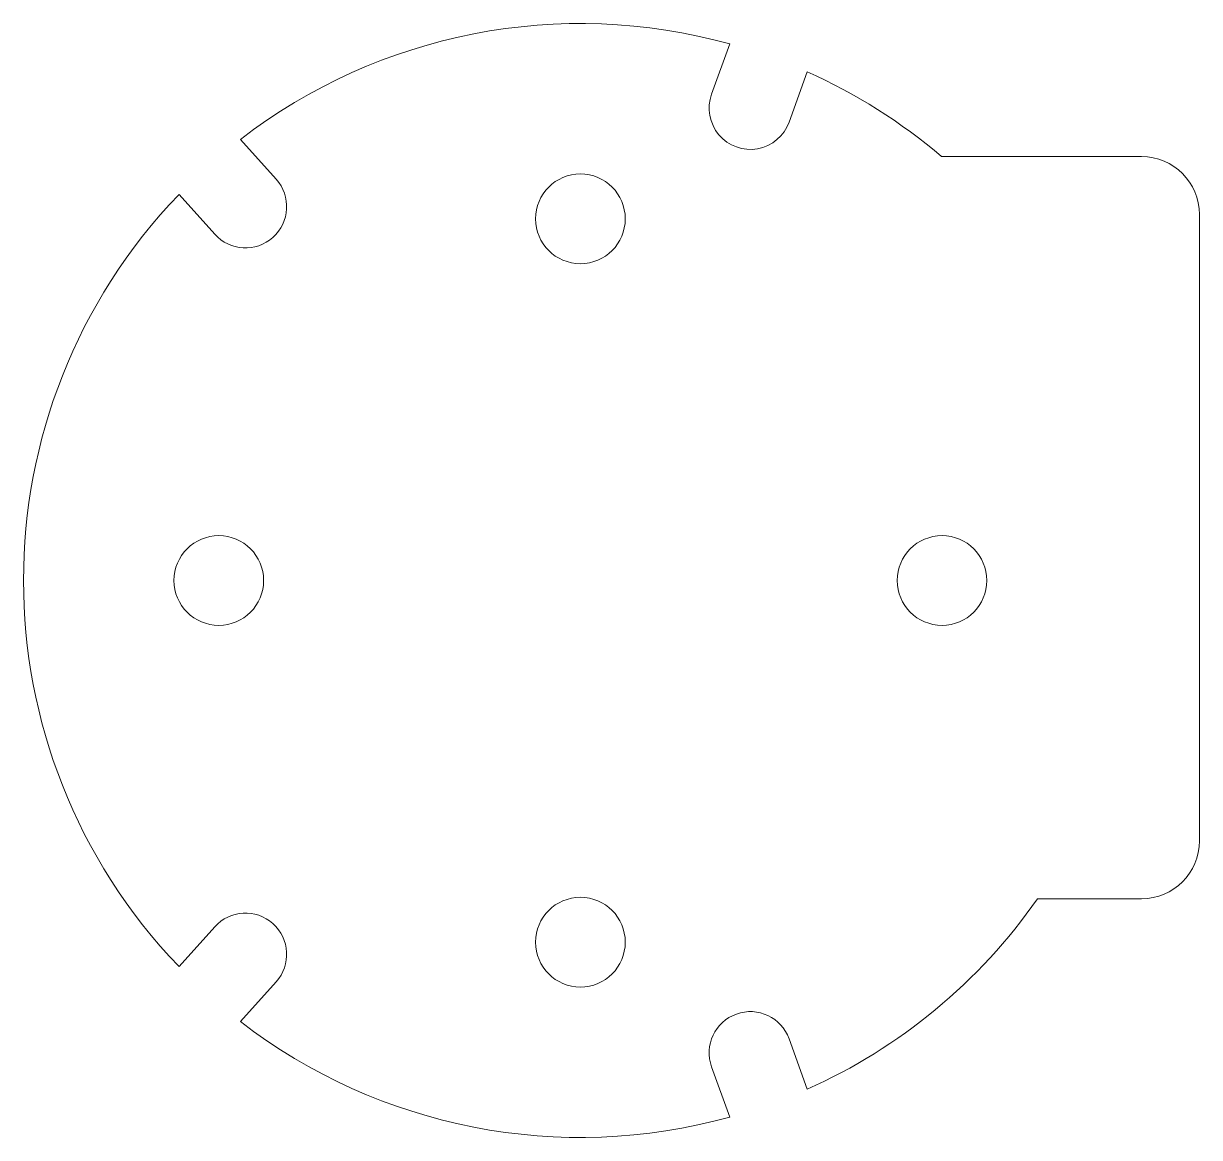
# Model space of a CAD drawing. Header units: millimetres. Extents: x -38.5 to 42.8, y -38.5 to 38.5.
import ezdxf

# ---------------------------------------------------------------- set-up
doc = ezdxf.new("R2010")
doc.units = ezdxf.units.MM

msp = doc.modelspace()

# ---------------------------------------------------------------- linework, layer by layer
at = {"color": 7, "linetype": 'Continuous', "lineweight": 15}
for p, q in [((10.32, 37.091), (9.069, 33.615)), ((14.432, 31.685), (15.683, 35.161)), ((-21.038, 27.742), (-23.503, 30.493)), ((38.8, 29.3), (24.975, 29.3)), ((-27.748, 26.689), (-25.282, 23.938)), ((42.8, -18), (42.8, 25.3)), ((31.595, -22), (38.8, -22)), ((-25.282, -23.938), (-27.748, -26.689)), ((-23.503, -30.493), (-21.038, -27.742)), ((15.683, -35.161), (14.432, -31.685)), ((9.069, -33.615), (10.32, -37.091))]:
    msp.add_line(p, q, dxfattribs=at)
for centre in [(0, 25), (-25, 0), (25, 0), (0, -25)]:
    msp.add_circle(centre, 3.1, dxfattribs=at)
for centre, radius, start, end in [((0, 0), 38.5, 74.45227, 127.6241), ((0, 0), 38.5, 49.55588, 65.96175), ((11.75, 32.65), 2.85, 160.20701, 340.20701), ((38.8, 25.3), 4, 0, 90), ((-23.16, 25.84), 2.85, 221.86936, 41.86936), ((0, 0), 38.5, 136.11462, 223.88538), ((38.8, -18), 4, 270, 0), ((0, 0), 38.5, 294.03825, 325.1501), ((-23.16, -25.84), 2.85, 318.13064, 138.13064), ((11.75, -32.65), 2.85, 19.79299, 199.79299), ((0, 0), 38.5, 232.3759, 285.54773)]:
    msp.add_arc(centre, radius, start, end, dxfattribs=at)

doc.saveas('drawing.dxf')
